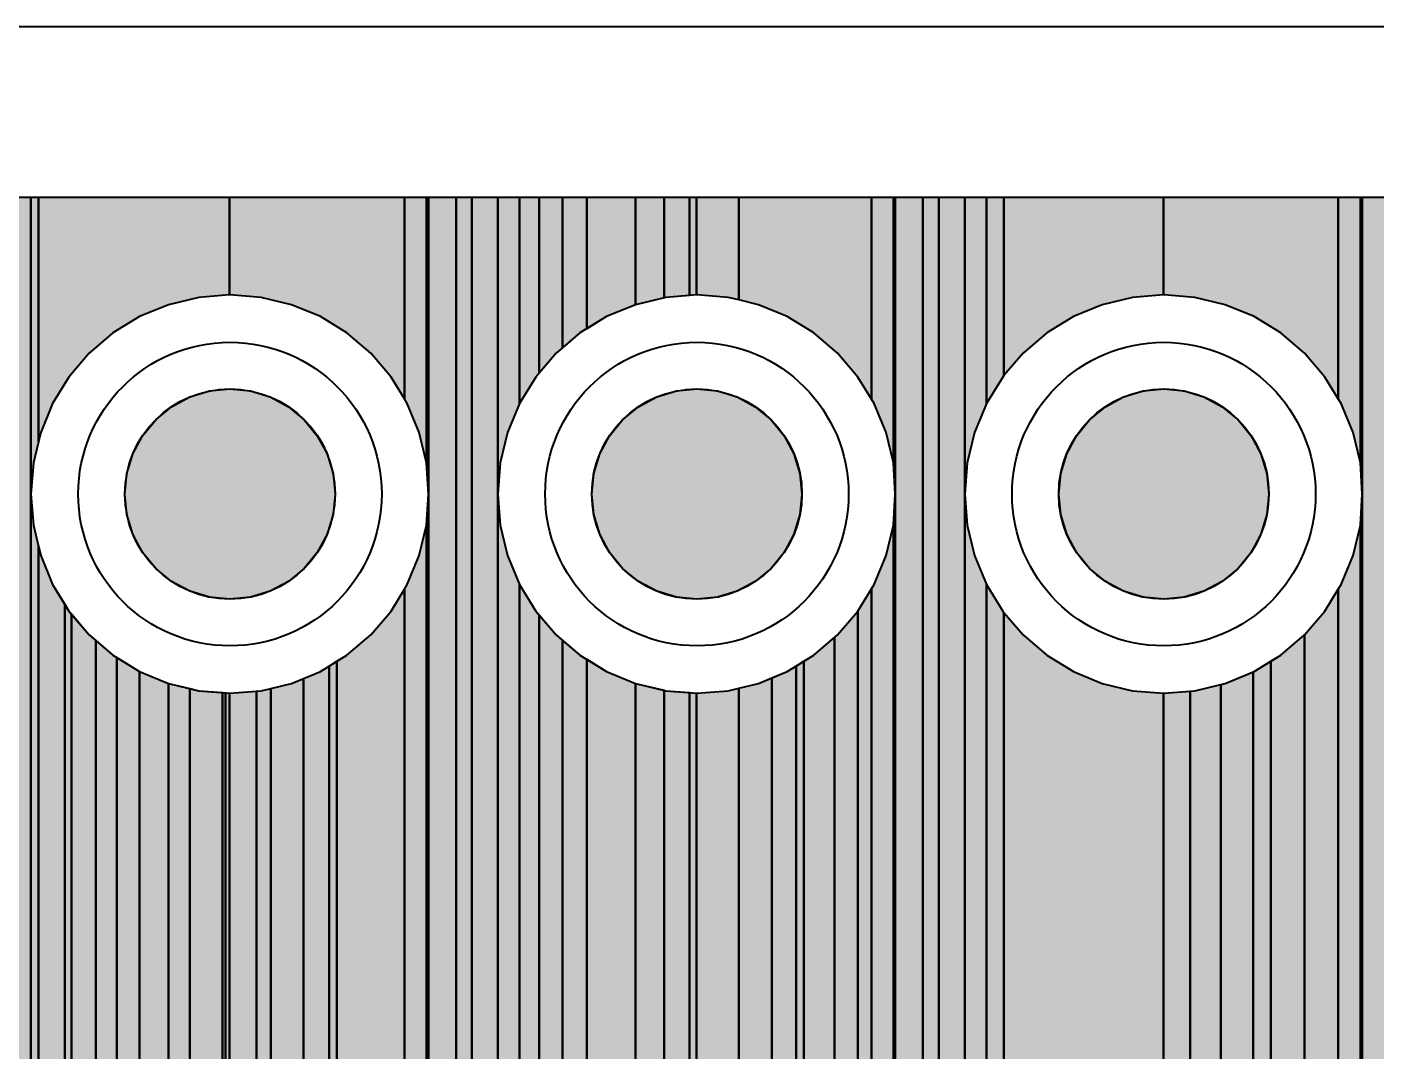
# Model space of a CAD drawing. Header units: millimetres. Extents: x 3 to 111, y 3 to 56.
# Drawn here: x 89.91 to 97.25, y 50.45 to 56.02 of the extents above; entities that cross this region are included whole.
import ezdxf

# ---------------------------------------------------------------- set-up
doc = ezdxf.new("R2010")
doc.units = ezdxf.units.MM
for name, color, linetype in [('bottom_copper', 7, 'Continuous'), ('bottom_silk', 7, 'Continuous'), ('drill_plated', 7, 'Continuous'), ('outline', 7, 'Continuous'), ('top_copper', 7, 'Continuous'), ('top_silk', 7, 'Continuous')]:
    doc.layers.add(name, color=color, linetype=linetype)

# ---------------------------------------------------------------- blocks, each defined once
blk = doc.blocks.new('Block7741')
at = {"layer": 'bottom_copper', "lineweight": 40}
for points in [[(0, 49.9894), (-0.0397, 50.1546), (-0.1047, 50.3116), (-0.1208, 50.3379), (-0.1208, 51.435), (0, 51.435), (0, 49.9894)], [(0.01, 49.82), (0, 49.9894), (0, 51.435), (0.01, 51.435), (0.01, 49.82)], [(0.1601, 40.2302), (0.0221, 40.2633), (0.01, 40.2643), (0.01, 51.435), (0.1601, 51.435), (0.1601, 40.2302)], [(0.01, 40.2643), (0, 40.265), (0, 49.6506), (0.01, 49.82), (0.01, 40.2643)], [(0, 40.265), (-0.1194, 40.2745), (-0.1208, 40.2744), (-0.1208, 49.3021), (-0.1047, 49.3284), (-0.0397, 49.4854), (0, 49.6506), (0, 40.265)]]:
    blk.add_hatch(color=7, dxfattribs=at).paths.add_polyline_path(points, flags=0)
at = {"layer": 'bottom_copper', "color": 7, "lineweight": 40}
for points in [[(0, 49.9894), (-0.0397, 50.1546), (-0.1047, 50.3116), (-0.1208, 50.3379), (-0.1208, 51.435), (0, 51.435), (0, 49.9894)], [(0.01, 49.82), (0, 49.9894), (0, 51.435), (0.01, 51.435), (0.01, 49.82)], [(0.1601, 40.2302), (0.0221, 40.2633), (0.01, 40.2643), (0.01, 51.435), (0.1601, 51.435), (0.1601, 40.2302)], [(0.01, 40.2643), (0, 40.265), (0, 49.6506), (0.01, 49.82), (0.01, 40.2643)], [(0, 40.265), (-0.1194, 40.2745), (-0.1208, 40.2744), (-0.1208, 49.3021), (-0.1047, 49.3284), (-0.0397, 49.4854), (0, 49.6506), (0, 40.265)]]:
    blk.add_lwpolyline(points, close=True, dxfattribs=at)
blk = doc.blocks.new('Block8148')
at = {"layer": 'bottom_copper', "lineweight": 40}
for points in [[(0.9031, 37.6352), (0.763, 37.6241), (0.7201, 37.6138), (0.7201, 46.4151), (0.8304, 46.5443), (0.9031, 46.6629), (0.9031, 37.6352)], [(0.7201, 37.6138), (0.625, 37.591), (0.5362, 37.5542), (0.5362, 46.2713), (0.5909, 46.3048), (0.7201, 46.4151), (0.7201, 37.6138)], [(0.5362, 39.2708), (0.5278, 39.4123), (0.4947, 39.5503), (0.4404, 39.6814), (0.4404, 46.2137), (0.446, 46.216), (0.5362, 46.2713), (0.5362, 39.2708)], [(0.4404, 39.6814), (0.3662, 39.8024), (0.2741, 39.9104), (0.2649, 39.9182), (0.2649, 46.1452), (0.289, 46.151), (0.4404, 46.2137), (0.4404, 39.6814)], [(0.0986, 40.0439), (0.0451, 40.0767), (-0.0473, 40.115), (-0.0473, 46.0981), (-0.0456, 46.098), (0.0986, 46.1093), (0.0986, 40.0439)], [(0.2649, 39.9182), (0.1661, 40.0025), (0.0986, 40.0439), (0.0986, 46.1093), (0.1238, 46.1113), (0.2649, 46.1452), (0.2649, 39.9182)]]:
    blk.add_hatch(color=7, dxfattribs=at).paths.add_polyline_path(points, flags=0)
at = {"layer": 'bottom_copper', "color": 7, "lineweight": 40}
for points in [[(0.9031, 37.6352), (0.763, 37.6241), (0.7201, 37.6138), (0.7201, 46.4151), (0.8304, 46.5443), (0.9031, 46.6629), (0.9031, 37.6352)], [(0.7201, 37.6138), (0.625, 37.591), (0.5362, 37.5542), (0.5362, 46.2713), (0.5909, 46.3048), (0.7201, 46.4151), (0.7201, 37.6138)], [(0.5362, 39.2708), (0.5278, 39.4123), (0.4947, 39.5503), (0.4404, 39.6814), (0.4404, 46.2137), (0.446, 46.216), (0.5362, 46.2713), (0.5362, 39.2708)], [(0.4404, 39.6814), (0.3662, 39.8024), (0.2741, 39.9104), (0.2649, 39.9182), (0.2649, 46.1452), (0.289, 46.151), (0.4404, 46.2137), (0.4404, 39.6814)], [(0.0986, 40.0439), (0.0451, 40.0767), (-0.0473, 40.115), (-0.0473, 46.0981), (-0.0456, 46.098), (0.0986, 46.1093), (0.0986, 40.0439)], [(0.2649, 39.9182), (0.1661, 40.0025), (0.0986, 40.0439), (0.0986, 46.1093), (0.1238, 46.1113), (0.2649, 46.1452), (0.2649, 39.9182)]]:
    blk.add_lwpolyline(points, close=True, dxfattribs=at)
blk = doc.blocks.new('Block9158')
at = {"layer": 'bottom_copper', "lineweight": 40}
for points in [[(0, 49.9894), (-0.0397, 50.1546), (-0.1047, 50.3116), (-0.1194, 50.3356), (-0.1194, 51.435), (0, 51.435), (0, 49.9894)], [(0.01, 49.82), (0, 49.9894), (0, 51.435), (0.01, 51.435), (0.01, 49.82)], [(0.1601, 40.2302), (0.0221, 40.2633), (0.01, 40.2643), (0.01, 51.435), (0.1601, 51.435), (0.1601, 40.2302)], [(0.2461, 40.1946), (0.1601, 40.2302), (0.1601, 51.435), (0.2461, 51.435), (0.2461, 40.1946)], [(0.3877, 42.3907), (0.3447, 42.3206), (0.2904, 42.1895), (0.2573, 42.0515), (0.2461, 41.91), (0.2461, 51.435), (0.3877, 51.435), (0.3877, 42.3907)], [(0.5057, 50.3116), (0.4407, 50.1546), (0.401, 49.9894), (0.3877, 49.82), (0.3877, 51.435), (0.5057, 51.435), (0.5057, 50.3116)], [(0.6011, 50.4642), (0.5945, 50.4565), (0.5057, 50.3116), (0.5057, 51.435), (0.6011, 51.435), (0.6011, 50.4642)], [(0.01, 40.2643), (0, 40.265), (0, 49.6506), (0.01, 49.82), (0.01, 40.2643)], [(0.5057, 42.5434), (0.4189, 42.4416), (0.3877, 42.3907), (0.3877, 49.82), (0.401, 49.6506), (0.4407, 49.4854), (0.5057, 49.3284), (0.5057, 42.5434)], [(0, 40.265), (-0.1194, 40.2745), (-0.1194, 49.3044), (-0.1047, 49.3284), (-0.0397, 49.4854), (0, 49.6506), (0, 40.265)], [(0.6011, 42.6265), (0.511, 42.5496), (0.5057, 42.5434), (0.5057, 49.3284), (0.5945, 49.1835), (0.6011, 49.1758), (0.6011, 42.6265)]]:
    blk.add_hatch(color=7, dxfattribs=at).paths.add_polyline_path(points, flags=0)
at = {"layer": 'bottom_copper', "color": 7, "lineweight": 40}
for points in [[(0, 49.9894), (-0.0397, 50.1546), (-0.1047, 50.3116), (-0.1194, 50.3356), (-0.1194, 51.435), (0, 51.435), (0, 49.9894)], [(0.01, 49.82), (0, 49.9894), (0, 51.435), (0.01, 51.435), (0.01, 49.82)], [(0.1601, 40.2302), (0.0221, 40.2633), (0.01, 40.2643), (0.01, 51.435), (0.1601, 51.435), (0.1601, 40.2302)], [(0.2461, 40.1946), (0.1601, 40.2302), (0.1601, 51.435), (0.2461, 51.435), (0.2461, 40.1946)], [(0.3877, 42.3907), (0.3447, 42.3206), (0.2904, 42.1895), (0.2573, 42.0515), (0.2461, 41.91), (0.2461, 51.435), (0.3877, 51.435), (0.3877, 42.3907)], [(0.5057, 50.3116), (0.4407, 50.1546), (0.401, 49.9894), (0.3877, 49.82), (0.3877, 51.435), (0.5057, 51.435), (0.5057, 50.3116)], [(0.6011, 50.4642), (0.5945, 50.4565), (0.5057, 50.3116), (0.5057, 51.435), (0.6011, 51.435), (0.6011, 50.4642)], [(0.01, 40.2643), (0, 40.265), (0, 49.6506), (0.01, 49.82), (0.01, 40.2643)], [(0.5057, 42.5434), (0.4189, 42.4416), (0.3877, 42.3907), (0.3877, 49.82), (0.401, 49.6506), (0.4407, 49.4854), (0.5057, 49.3284), (0.5057, 42.5434)], [(0, 40.265), (-0.1194, 40.2745), (-0.1194, 49.3044), (-0.1047, 49.3284), (-0.0397, 49.4854), (0, 49.6506), (0, 40.265)], [(0.6011, 42.6265), (0.511, 42.5496), (0.5057, 42.5434), (0.5057, 49.3284), (0.5945, 49.1835), (0.6011, 49.1758), (0.6011, 42.6265)]]:
    blk.add_lwpolyline(points, close=True, dxfattribs=at)
blk = doc.blocks.new('Block9627')
at = {"layer": 'bottom_copper', "lineweight": 40}
for points in [[(0.5427, 37.7148), (0.4686, 37.709), (0.4686, 46.6238), (0.5427, 46.7447), (0.5427, 37.7148)], [(0.4686, 37.709), (0.4012, 37.7036), (0.3419, 37.6894), (0.3419, 46.4806), (0.3583, 46.4946), (0.4686, 46.6238), (0.4686, 37.709)], [(0.3419, 37.6894), (0.2632, 37.6705), (0.1744, 37.6338), (0.1744, 46.3508), (0.2291, 46.3843), (0.3419, 46.4806), (0.3419, 37.6894)], [(0.1321, 39.6318), (0.0786, 39.7609), (0.0044, 39.8819), (0, 39.8871), (0, 46.2607), (0.0842, 46.2955), (0.1321, 46.3249), (0.1321, 39.6318)], [(0.1744, 39.3503), (0.166, 39.4918), (0.1329, 39.6298), (0.1321, 39.6318), (0.1321, 46.3249), (0.1744, 46.3508), (0.1744, 39.3503)], [(0, 39.8871), (-0.0877, 39.9899), (-0.1792, 40.068), (-0.1792, 46.2049), (-0.0728, 46.2305), (0, 46.2607), (0, 39.8871)]]:
    blk.add_hatch(color=7, dxfattribs=at).paths.add_polyline_path(points, flags=0)
at = {"layer": 'bottom_copper', "color": 7, "lineweight": 40}
for points in [[(0.5427, 37.7148), (0.4686, 37.709), (0.4686, 46.6238), (0.5427, 46.7447), (0.5427, 37.7148)], [(0.4686, 37.709), (0.4012, 37.7036), (0.3419, 37.6894), (0.3419, 46.4806), (0.3583, 46.4946), (0.4686, 46.6238), (0.4686, 37.709)], [(0.3419, 37.6894), (0.2632, 37.6705), (0.1744, 37.6338), (0.1744, 46.3508), (0.2291, 46.3843), (0.3419, 46.4806), (0.3419, 37.6894)], [(0.1321, 39.6318), (0.0786, 39.7609), (0.0044, 39.8819), (0, 39.8871), (0, 46.2607), (0.0842, 46.2955), (0.1321, 46.3249), (0.1321, 39.6318)], [(0.1744, 39.3503), (0.166, 39.4918), (0.1329, 39.6298), (0.1321, 39.6318), (0.1321, 46.3249), (0.1744, 46.3508), (0.1744, 39.3503)], [(0, 39.8871), (-0.0877, 39.9899), (-0.1792, 40.068), (-0.1792, 46.2049), (-0.0728, 46.2305), (0, 46.2607), (0, 39.8871)]]:
    blk.add_lwpolyline(points, close=True, dxfattribs=at)
blk = doc.blocks.new('Block10549')
at = {"layer": 'bottom_copper', "lineweight": 40}
for points in [[(0, 49.9894), (-0.0397, 50.1546), (-0.1047, 50.3116), (-0.1208, 50.3379), (-0.1208, 51.435), (0, 51.435), (0, 49.9894)], [(0.01, 49.82), (0, 49.9894), (0, 51.435), (0.01, 51.435), (0.01, 49.82)], [(0.1601, 40.2302), (0.0221, 40.2633), (0.01, 40.2643), (0.01, 51.435), (0.1601, 51.435), (0.1601, 40.2302)], [(0.2461, 40.1946), (0.1601, 40.2302), (0.1601, 51.435), (0.2461, 51.435), (0.2461, 40.1946)], [(0.3877, 42.3907), (0.3447, 42.3206), (0.2904, 42.1895), (0.2573, 42.0515), (0.2461, 41.91), (0.2461, 51.435), (0.3877, 51.435), (0.3877, 42.3907)], [(0.5057, 50.3116), (0.4407, 50.1546), (0.401, 49.9894), (0.3877, 49.82), (0.3877, 51.435), (0.5057, 51.435), (0.5057, 50.3116)], [(0.6123, 50.4774), (0.5945, 50.4565), (0.5057, 50.3116), (0.5057, 51.435), (0.6123, 51.435), (0.6123, 50.4774)], [(0.74, 50.6158), (0.7048, 50.5857), (0.6123, 50.4774), (0.6123, 51.435), (0.74, 51.435), (0.74, 50.6158)], [(0.8711, 50.7187), (0.834, 50.696), (0.74, 50.6158), (0.74, 51.435), (0.8711, 51.435), (0.8711, 50.7187)], [(1.1359, 50.8498), (0.9789, 50.7848), (0.8711, 50.7187), (0.8711, 51.435), (1.1359, 51.435), (1.1359, 50.8498)], [(1.2921, 50.8873), (1.1359, 50.8498), (1.1359, 51.435), (1.2921, 51.435), (1.2921, 50.8873)], [(1.4301, 50.8997), (1.3011, 50.8895), (1.2921, 50.8873), (1.2921, 51.435), (1.4301, 51.435), (1.4301, 50.8997)], [(1.4688, 50.9027), (1.4301, 50.8997), (1.4301, 51.435), (1.4688, 51.435), (1.4688, 50.9027)], [(0.01, 40.2643), (0, 40.265), (0, 49.6506), (0.01, 49.82), (0.01, 40.2643)], [(0.5057, 42.5434), (0.4189, 42.4416), (0.3877, 42.3907), (0.3877, 49.82), (0.401, 49.6506), (0.4407, 49.4854), (0.5057, 49.3284), (0.5057, 42.5434)], [(0, 40.265), (-0.1194, 40.2745), (-0.1208, 40.2744), (-0.1208, 49.3021), (-0.1047, 49.3284), (-0.0397, 49.4854), (0, 49.6506), (0, 40.265)], [(0.6123, 42.636), (0.511, 42.5496), (0.5057, 42.5434), (0.5057, 49.3284), (0.5945, 49.1835), (0.6123, 49.1626), (0.6123, 42.636)], [(0.74, 42.7159), (0.619, 42.6417), (0.6123, 42.636), (0.6123, 49.1626), (0.7048, 49.0543), (0.74, 49.0242), (0.74, 42.7159)], [(0.8711, 42.7702), (0.74, 42.7159), (0.74, 49.0242), (0.834, 48.944), (0.8711, 48.9213), (0.8711, 42.7702)], [(1.1359, 42.8133), (1.0091, 42.8033), (0.8711, 42.7702), (0.8711, 48.9213), (0.9789, 48.8552), (1.1359, 48.7902), (1.1359, 42.8133)], [(1.2921, 42.8033), (1.1506, 42.8145), (1.1359, 42.8133), (1.1359, 48.7902), (1.2921, 48.7527), (1.2921, 42.8033)], [(1.4301, 42.7702), (1.2921, 42.8033), (1.2921, 48.7527), (1.3011, 48.7505), (1.4301, 48.7403), (1.4301, 42.7702)], [(1.4688, 42.7542), (1.4301, 42.7702), (1.4301, 48.7403), (1.4688, 48.7373), (1.4688, 42.7542)]]:
    blk.add_hatch(color=7, dxfattribs=at).paths.add_polyline_path(points, flags=0)
at = {"layer": 'bottom_copper', "color": 7, "lineweight": 40}
for points in [[(0, 49.9894), (-0.0397, 50.1546), (-0.1047, 50.3116), (-0.1208, 50.3379), (-0.1208, 51.435), (0, 51.435), (0, 49.9894)], [(0.01, 49.82), (0, 49.9894), (0, 51.435), (0.01, 51.435), (0.01, 49.82)], [(0.1601, 40.2302), (0.0221, 40.2633), (0.01, 40.2643), (0.01, 51.435), (0.1601, 51.435), (0.1601, 40.2302)], [(0.2461, 40.1946), (0.1601, 40.2302), (0.1601, 51.435), (0.2461, 51.435), (0.2461, 40.1946)], [(0.3877, 42.3907), (0.3447, 42.3206), (0.2904, 42.1895), (0.2573, 42.0515), (0.2461, 41.91), (0.2461, 51.435), (0.3877, 51.435), (0.3877, 42.3907)], [(0.5057, 50.3116), (0.4407, 50.1546), (0.401, 49.9894), (0.3877, 49.82), (0.3877, 51.435), (0.5057, 51.435), (0.5057, 50.3116)], [(0.6123, 50.4774), (0.5945, 50.4565), (0.5057, 50.3116), (0.5057, 51.435), (0.6123, 51.435), (0.6123, 50.4774)], [(0.74, 50.6158), (0.7048, 50.5857), (0.6123, 50.4774), (0.6123, 51.435), (0.74, 51.435), (0.74, 50.6158)], [(0.8711, 50.7187), (0.834, 50.696), (0.74, 50.6158), (0.74, 51.435), (0.8711, 51.435), (0.8711, 50.7187)], [(1.1359, 50.8498), (0.9789, 50.7848), (0.8711, 50.7187), (0.8711, 51.435), (1.1359, 51.435), (1.1359, 50.8498)], [(1.2921, 50.8873), (1.1359, 50.8498), (1.1359, 51.435), (1.2921, 51.435), (1.2921, 50.8873)], [(1.4301, 50.8997), (1.3011, 50.8895), (1.2921, 50.8873), (1.2921, 51.435), (1.4301, 51.435), (1.4301, 50.8997)], [(1.4688, 50.9027), (1.4301, 50.8997), (1.4301, 51.435), (1.4688, 51.435), (1.4688, 50.9027)], [(0.01, 40.2643), (0, 40.265), (0, 49.6506), (0.01, 49.82), (0.01, 40.2643)], [(0.5057, 42.5434), (0.4189, 42.4416), (0.3877, 42.3907), (0.3877, 49.82), (0.401, 49.6506), (0.4407, 49.4854), (0.5057, 49.3284), (0.5057, 42.5434)], [(0, 40.265), (-0.1194, 40.2745), (-0.1208, 40.2744), (-0.1208, 49.3021), (-0.1047, 49.3284), (-0.0397, 49.4854), (0, 49.6506), (0, 40.265)], [(0.6123, 42.636), (0.511, 42.5496), (0.5057, 42.5434), (0.5057, 49.3284), (0.5945, 49.1835), (0.6123, 49.1626), (0.6123, 42.636)], [(0.74, 42.7159), (0.619, 42.6417), (0.6123, 42.636), (0.6123, 49.1626), (0.7048, 49.0543), (0.74, 49.0242), (0.74, 42.7159)], [(0.8711, 42.7702), (0.74, 42.7159), (0.74, 49.0242), (0.834, 48.944), (0.8711, 48.9213), (0.8711, 42.7702)], [(1.1359, 42.8133), (1.0091, 42.8033), (0.8711, 42.7702), (0.8711, 48.9213), (0.9789, 48.8552), (1.1359, 48.7902), (1.1359, 42.8133)], [(1.2921, 42.8033), (1.1506, 42.8145), (1.1359, 42.8133), (1.1359, 48.7902), (1.2921, 48.7527), (1.2921, 42.8033)], [(1.4301, 42.7702), (1.2921, 42.8033), (1.2921, 48.7527), (1.3011, 48.7505), (1.4301, 48.7403), (1.4301, 42.7702)], [(1.4688, 42.7542), (1.4301, 42.7702), (1.4301, 48.7403), (1.4688, 48.7373), (1.4688, 42.7542)]]:
    blk.add_lwpolyline(points, close=True, dxfattribs=at)
blk = doc.blocks.new('Block10751')
at = {"layer": 'bottom_copper', "lineweight": 40}
for points in [[(0.4092, 0.0985), (0.2691, 0.0874), (0.1311, 0.0543), (0.0423, 0.0175), (0.0423, 8.7346), (0.097, 8.7681), (0.2262, 8.8784), (0.3365, 9.0076), (0.4092, 9.1262), (0.4092, 0.0985)], [(0.0423, 1.7341), (0.0339, 1.8756), (0.0008, 2.0136), (0, 2.0155), (0, 8.7087), (0.0423, 8.7346), (0.0423, 1.7341)], [(0, 2.0155), (-0.0535, 2.1447), (-0.1277, 2.2657), (-0.1371, 2.2768), (-0.1389, 2.275), (-0.1389, 8.6416), (-0.0479, 8.6793), (0, 8.7087), (0, 2.0155)], [(0.0423, 0.0175), (0, 0), (0, 1.4527), (0.0008, 1.4546), (0.0339, 1.5926), (0.0423, 1.7341), (0.0423, 0.0175)], [(0, 0), (-0.121, -0.0742), (-0.1389, -0.0894), (-0.1389, 1.1932), (-0.1371, 1.1914), (-0.1277, 1.2025), (-0.0535, 1.3235), (0, 1.4527), (0, 0)]]:
    blk.add_hatch(color=7, dxfattribs=at).paths.add_polyline_path(points, flags=0)
at = {"layer": 'bottom_copper', "color": 7, "lineweight": 40}
for points in [[(0.4092, 0.0985), (0.2691, 0.0874), (0.1311, 0.0543), (0.0423, 0.0175), (0.0423, 8.7346), (0.097, 8.7681), (0.2262, 8.8784), (0.3365, 9.0076), (0.4092, 9.1262), (0.4092, 0.0985)], [(0.0423, 1.7341), (0.0339, 1.8756), (0.0008, 2.0136), (0, 2.0155), (0, 8.7087), (0.0423, 8.7346), (0.0423, 1.7341)], [(0, 2.0155), (-0.0535, 2.1447), (-0.1277, 2.2657), (-0.1371, 2.2768), (-0.1389, 2.275), (-0.1389, 8.6416), (-0.0479, 8.6793), (0, 8.7087), (0, 2.0155)], [(0.0423, 0.0175), (0, 0), (0, 1.4527), (0.0008, 1.4546), (0.0339, 1.5926), (0.0423, 1.7341), (0.0423, 0.0175)], [(0, 0), (-0.121, -0.0742), (-0.1389, -0.0894), (-0.1389, 1.1932), (-0.1371, 1.1914), (-0.1277, 1.2025), (-0.0535, 1.3235), (0, 1.4527), (0, 0)]]:
    blk.add_lwpolyline(points, close=True, dxfattribs=at)
blk = doc.blocks.new('Block11096')
at = {"layer": 'bottom_copper', "lineweight": 40}
for points in [[(0.355, 42.4509), (0.1772, 42.2731), (0.1772, 48.7633), (0.289, 48.7902), (0.355, 48.8175), (0.355, 42.4509)], [(0.0986, 42.6831), (0.0451, 42.7159), (-0.0473, 42.7542), (-0.0473, 48.7373), (-0.0456, 48.7372), (0.0986, 48.7485), (0.0986, 42.6831)], [(0.1772, 42.6323), (0.1661, 42.6417), (0.0986, 42.6831), (0.0986, 48.7485), (0.1238, 48.7505), (0.1772, 48.7633), (0.1772, 42.6323)]]:
    blk.add_hatch(color=7, dxfattribs=at).paths.add_polyline_path(points, flags=0)
at = {"layer": 'bottom_copper', "color": 7, "lineweight": 40}
for points in [[(0.355, 42.4509), (0.1772, 42.2731), (0.1772, 48.7633), (0.289, 48.7902), (0.355, 48.8175), (0.355, 42.4509)], [(0.0986, 42.6831), (0.0451, 42.7159), (-0.0473, 42.7542), (-0.0473, 48.7373), (-0.0456, 48.7372), (0.0986, 48.7485), (0.0986, 42.6831)], [(0.1772, 42.6323), (0.1661, 42.6417), (0.0986, 42.6831), (0.0986, 48.7485), (0.1238, 48.7505), (0.1772, 48.7633), (0.1772, 42.6323)]]:
    blk.add_lwpolyline(points, close=True, dxfattribs=at)
blk = doc.blocks.new('Block11674')
at = {"layer": 'bottom_copper', "lineweight": 40}
for points in [[(0, 42.3093), (-0.143, 42.4523), (-0.143, 49.5351), (-0.131, 49.4854), (-0.066, 49.3284), (0, 49.2207), (0, 42.3093)], [(0.0362, 42.2731), (0, 42.3093), (0, 49.2207), (0.0228, 49.1835), (0.0362, 49.1678), (0.0362, 42.2731)], [(0.1683, 42.7159), (0.0473, 42.6417), (0.0362, 42.6323), (0.0362, 49.1678), (0.1331, 49.0543), (0.1683, 49.0242), (0.1683, 42.7159)], [(0.2839, 42.7638), (0.1683, 42.7159), (0.1683, 49.0242), (0.2623, 48.944), (0.2839, 48.9308), (0.2839, 42.7638)], [(0.4072, 42.7961), (0.2994, 42.7702), (0.2839, 42.7638), (0.2839, 48.9308), (0.4072, 48.8552), (0.4072, 42.7961)], [(0.5642, 42.8133), (0.4374, 42.8033), (0.4072, 42.7961), (0.4072, 48.8552), (0.5642, 48.7902), (0.5642, 42.8133)], [(0.6805, 42.8065), (0.5789, 42.8145), (0.5642, 42.8133), (0.5642, 48.7902), (0.6805, 48.7623), (0.6805, 42.8065)], [(0.8584, 42.7702), (0.7204, 42.8033), (0.6805, 42.8065), (0.6805, 48.7623), (0.7294, 48.7505), (0.8584, 48.7403), (0.8584, 42.7702)], [(0.8739, 42.7638), (0.8584, 42.7702), (0.8584, 48.7403), (0.8739, 48.7391), (0.8739, 42.7638)], [(0.8971, 42.7542), (0.8739, 42.7638), (0.8739, 48.7391), (0.8971, 48.7373), (0.8971, 42.7542)]]:
    blk.add_hatch(color=7, dxfattribs=at).paths.add_polyline_path(points, flags=0)
at = {"layer": 'bottom_copper', "color": 7, "lineweight": 40}
for points in [[(0, 42.3093), (-0.143, 42.4523), (-0.143, 49.5351), (-0.131, 49.4854), (-0.066, 49.3284), (0, 49.2207), (0, 42.3093)], [(0.0362, 42.2731), (0, 42.3093), (0, 49.2207), (0.0228, 49.1835), (0.0362, 49.1678), (0.0362, 42.2731)], [(0.1683, 42.7159), (0.0473, 42.6417), (0.0362, 42.6323), (0.0362, 49.1678), (0.1331, 49.0543), (0.1683, 49.0242), (0.1683, 42.7159)], [(0.2839, 42.7638), (0.1683, 42.7159), (0.1683, 49.0242), (0.2623, 48.944), (0.2839, 48.9308), (0.2839, 42.7638)], [(0.4072, 42.7961), (0.2994, 42.7702), (0.2839, 42.7638), (0.2839, 48.9308), (0.4072, 48.8552), (0.4072, 42.7961)], [(0.5642, 42.8133), (0.4374, 42.8033), (0.4072, 42.7961), (0.4072, 48.8552), (0.5642, 48.7902), (0.5642, 42.8133)], [(0.6805, 42.8065), (0.5789, 42.8145), (0.5642, 42.8133), (0.5642, 48.7902), (0.6805, 48.7623), (0.6805, 42.8065)], [(0.8584, 42.7702), (0.7204, 42.8033), (0.6805, 42.8065), (0.6805, 48.7623), (0.7294, 48.7505), (0.8584, 48.7403), (0.8584, 42.7702)], [(0.8739, 42.7638), (0.8584, 42.7702), (0.8584, 48.7403), (0.8739, 48.7391), (0.8739, 42.7638)], [(0.8971, 42.7542), (0.8739, 42.7638), (0.8739, 48.7391), (0.8971, 48.7373), (0.8971, 42.7542)]]:
    blk.add_lwpolyline(points, close=True, dxfattribs=at)
blk = doc.blocks.new('Block12027')
at = {"layer": 'bottom_copper', "lineweight": 40}
for points in [[(0.3877, 2.1257), (0.3447, 2.0556), (0.2904, 1.9245), (0.2573, 1.7865), (0.2461, 1.645), (0.2461, 11.17), (0.3877, 11.17), (0.3877, 2.1257)], [(0.4283, 9.8382), (0.401, 9.7244), (0.3877, 9.555), (0.3877, 11.17), (0.4283, 11.17), (0.4283, 9.8382)], [(0.4287, 9.8399), (0.4283, 9.8382), (0.4283, 11.17), (0.4287, 9.8399)], [(0.4287, 2.1873), (0.4283, 2.1877), (0.4189, 2.1766), (0.3877, 2.1257), (0.3877, 9.555), (0.401, 9.3856), (0.4287, 9.2701), (0.4287, 2.1873)]]:
    blk.add_hatch(color=7, dxfattribs=at).paths.add_polyline_path(points, flags=0)
at = {"layer": 'bottom_copper', "color": 7, "lineweight": 40}
for points in [[(0.3877, 2.1257), (0.3447, 2.0556), (0.2904, 1.9245), (0.2573, 1.7865), (0.2461, 1.645), (0.2461, 11.17), (0.3877, 11.17), (0.3877, 2.1257)], [(0.4283, 9.8382), (0.401, 9.7244), (0.3877, 9.555), (0.3877, 11.17), (0.4283, 11.17), (0.4283, 9.8382)], [(0.4287, 9.8399), (0.4283, 9.8382), (0.4283, 11.17), (0.4287, 9.8399)], [(0.4287, 2.1873), (0.4283, 2.1877), (0.4189, 2.1766), (0.3877, 2.1257), (0.3877, 9.555), (0.401, 9.3856), (0.4287, 9.2701), (0.4287, 2.1873)]]:
    blk.add_lwpolyline(points, close=True, dxfattribs=at)

msp = doc.modelspace()

# ---------------------------------------------------------------- hatches: boundary and pattern name
at = {"layer": 'bottom_copper', "lineweight": 40}
for points in [[(91.0163, 54.5627), (90.8486, 54.5495), (90.6834, 54.5098), (90.5264, 54.4448), (90.3815, 54.356), (90.2523, 54.2457), (90.142, 54.1165), (90.0532, 53.9716), (89.9882, 53.8146), (89.9762, 53.7649), (89.9762, 55.095), (91.0163, 55.095), (91.0163, 54.5627)], [(91.9667, 53.9979), (91.894, 54.1165), (91.7837, 54.2457), (91.6545, 54.356), (91.5096, 54.4448), (91.3526, 54.5098), (91.1874, 54.5495), (91.018, 54.5628), (91.0163, 54.5627), (91.0163, 55.095), (91.9667, 55.095), (91.9667, 53.9979)], [(93.7862, 54.5354), (93.7274, 54.5495), (93.558, 54.5628), (93.5563, 54.5627), (93.5563, 55.095), (93.7862, 55.095), (93.7862, 54.5354)], [(94.5081, 53.9956), (94.434, 54.1165), (94.3237, 54.2457), (94.1945, 54.356), (94.0496, 54.4448), (93.8926, 54.5098), (93.7862, 54.5354), (93.7862, 55.095), (94.5081, 55.095), (94.5081, 53.9956)], [(96.0963, 54.5627), (95.9286, 54.5495), (95.7634, 54.5098), (95.6064, 54.4448), (95.4615, 54.356), (95.3323, 54.2457), (95.2286, 54.1242), (95.2286, 55.095), (96.0963, 55.095), (96.0963, 54.5627)], [(97.0467, 53.9979), (96.974, 54.1165), (96.8637, 54.2457), (96.7345, 54.356), (96.5896, 54.4448), (96.4326, 54.5098), (96.2674, 54.5495), (96.098, 54.5628), (96.0963, 54.5627), (96.0963, 55.095), (97.0467, 55.095), (97.0467, 53.9979)], [(91.5785, 53.3685), (91.546, 53.2613), (91.4932, 53.1625), (91.4221, 53.0759), (91.3355, 53.0048), (91.2367, 52.952), (91.1295, 52.9195), (91.018, 52.9085), (90.9065, 52.9195), (90.7993, 52.952), (90.7005, 53.0048), (90.6139, 53.0759), (90.5428, 53.1625), (90.49, 53.2613), (90.4575, 53.3685), (90.4465, 53.48), (90.4575, 53.5915), (90.49, 53.6987), (90.5428, 53.7975), (90.6139, 53.8841), (90.7005, 53.9552), (90.7993, 54.008), (90.9065, 54.0405), (91.018, 54.0515), (91.1295, 54.0405), (91.2367, 54.008), (91.3355, 53.9552), (91.4221, 53.8841), (91.4932, 53.7975), (91.546, 53.6987), (91.5785, 53.5915), (91.5895, 53.48), (91.5785, 53.3685)], [(94.1185, 53.3685), (94.086, 53.2613), (94.0332, 53.1625), (93.9621, 53.0759), (93.8755, 53.0048), (93.7767, 52.952), (93.6695, 52.9195), (93.558, 52.9085), (93.4465, 52.9195), (93.3393, 52.952), (93.2405, 53.0048), (93.1539, 53.0759), (93.0828, 53.1625), (93.03, 53.2613), (92.9975, 53.3685), (92.9865, 53.48), (92.9975, 53.5915), (93.03, 53.6987), (93.0828, 53.7975), (93.1539, 53.8841), (93.2405, 53.9552), (93.3393, 54.008), (93.4465, 54.0405), (93.558, 54.0515), (93.6695, 54.0405), (93.7767, 54.008), (93.8755, 53.9552), (93.9621, 53.8841), (94.0332, 53.7975), (94.086, 53.6987), (94.1185, 53.5915), (94.1295, 53.48), (94.1185, 53.3685)], [(96.6585, 53.3685), (96.626, 53.2613), (96.5732, 53.1625), (96.5021, 53.0759), (96.4155, 53.0048), (96.3167, 52.952), (96.2095, 52.9195), (96.098, 52.9085), (95.9865, 52.9195), (95.8793, 52.952), (95.7805, 53.0048), (95.6939, 53.0759), (95.6228, 53.1625), (95.57, 53.2613), (95.5375, 53.3685), (95.5265, 53.48), (95.5375, 53.5915), (95.57, 53.6987), (95.6228, 53.7975), (95.6939, 53.8841), (95.7805, 53.9552), (95.8793, 54.008), (95.9865, 54.0405), (96.098, 54.0515), (96.2095, 54.0405), (96.3167, 54.008), (96.4155, 53.9552), (96.5021, 53.8841), (96.5732, 53.7975), (96.626, 53.6987), (96.6585, 53.5915), (96.6695, 53.48), (96.6585, 53.3685)], [(96.0963, 46.4142), (96.0576, 46.4302), (95.9196, 46.4633), (95.7781, 46.4745), (95.6366, 46.4633), (95.4986, 46.4302), (95.3675, 46.3759), (95.2465, 46.3017), (95.2286, 46.2865), (95.2286, 52.8358), (95.3323, 52.7143), (95.4615, 52.604), (95.6064, 52.5152), (95.7634, 52.4502), (95.9286, 52.4105), (96.0963, 52.3973), (96.0963, 46.4142)], [(93.7862, 46.2877), (93.7697, 46.3017), (93.6487, 46.3759), (93.5563, 46.4142), (93.5563, 52.3973), (93.558, 52.3972), (93.7274, 52.4105), (93.7862, 52.4246), (93.7862, 46.2877)]]:
    msp.add_hatch(color=7, dxfattribs=at).paths.add_polyline_path(points, flags=0)
at = {"layer": 'drill_plated', "lineweight": 40}
for points in [[(91.5785, 53.3685), (91.546, 53.2613), (91.4932, 53.1625), (91.4221, 53.0759), (91.3355, 53.0048), (91.2367, 52.952), (91.1295, 52.9195), (91.018, 52.9085), (90.9065, 52.9195), (90.7993, 52.952), (90.7005, 53.0048), (90.6139, 53.0759), (90.5428, 53.1625), (90.49, 53.2613), (90.4575, 53.3685), (90.4465, 53.48), (90.4575, 53.5915), (90.49, 53.6987), (90.5428, 53.7975), (90.6139, 53.8841), (90.7005, 53.9552), (90.7993, 54.008), (90.9065, 54.0405), (91.018, 54.0515), (91.1295, 54.0405), (91.2367, 54.008), (91.3355, 53.9552), (91.4221, 53.8841), (91.4932, 53.7975), (91.546, 53.6987), (91.5785, 53.5915), (91.5895, 53.48), (91.5785, 53.3685)], [(94.1185, 53.3685), (94.086, 53.2613), (94.0332, 53.1625), (93.9621, 53.0759), (93.8755, 53.0048), (93.7767, 52.952), (93.6695, 52.9195), (93.558, 52.9085), (93.4465, 52.9195), (93.3393, 52.952), (93.2405, 53.0048), (93.1539, 53.0759), (93.0828, 53.1625), (93.03, 53.2613), (92.9975, 53.3685), (92.9865, 53.48), (92.9975, 53.5915), (93.03, 53.6987), (93.0828, 53.7975), (93.1539, 53.8841), (93.2405, 53.9552), (93.3393, 54.008), (93.4465, 54.0405), (93.558, 54.0515), (93.6695, 54.0405), (93.7767, 54.008), (93.8755, 53.9552), (93.9621, 53.8841), (94.0332, 53.7975), (94.086, 53.6987), (94.1185, 53.5915), (94.1295, 53.48), (94.1185, 53.3685)], [(96.6585, 53.3685), (96.626, 53.2613), (96.5732, 53.1625), (96.5021, 53.0759), (96.4155, 53.0048), (96.3167, 52.952), (96.2095, 52.9195), (96.098, 52.9085), (95.9865, 52.9195), (95.8793, 52.952), (95.7805, 53.0048), (95.6939, 53.0759), (95.6228, 53.1625), (95.57, 53.2613), (95.5375, 53.3685), (95.5265, 53.48), (95.5375, 53.5915), (95.57, 53.6987), (95.6228, 53.7975), (95.6939, 53.8841), (95.7805, 53.9552), (95.8793, 54.008), (95.9865, 54.0405), (96.098, 54.0515), (96.2095, 54.0405), (96.3167, 54.008), (96.4155, 53.9552), (96.5021, 53.8841), (96.5732, 53.7975), (96.626, 53.6987), (96.6585, 53.5915), (96.6695, 53.48), (96.6585, 53.3685)]]:
    msp.add_hatch(color=7, dxfattribs=at).paths.add_polyline_path(points, flags=0)
at = {"layer": 'top_copper', "lineweight": 40}
for points in [[(91.5785, 53.3685), (91.546, 53.2613), (91.4932, 53.1625), (91.4221, 53.0759), (91.3355, 53.0048), (91.2367, 52.952), (91.1295, 52.9195), (91.018, 52.9085), (90.9065, 52.9195), (90.7993, 52.952), (90.7005, 53.0048), (90.6139, 53.0759), (90.5428, 53.1625), (90.49, 53.2613), (90.4575, 53.3685), (90.4465, 53.48), (90.4575, 53.5915), (90.49, 53.6987), (90.5428, 53.7975), (90.6139, 53.8841), (90.7005, 53.9552), (90.7993, 54.008), (90.9065, 54.0405), (91.018, 54.0515), (91.1295, 54.0405), (91.2367, 54.008), (91.3355, 53.9552), (91.4221, 53.8841), (91.4932, 53.7975), (91.546, 53.6987), (91.5785, 53.5915), (91.5895, 53.48), (91.5785, 53.3685)], [(94.1185, 53.3685), (94.086, 53.2613), (94.0332, 53.1625), (93.9621, 53.0759), (93.8755, 53.0048), (93.7767, 52.952), (93.6695, 52.9195), (93.558, 52.9085), (93.4465, 52.9195), (93.3393, 52.952), (93.2405, 53.0048), (93.1539, 53.0759), (93.0828, 53.1625), (93.03, 53.2613), (92.9975, 53.3685), (92.9865, 53.48), (92.9975, 53.5915), (93.03, 53.6987), (93.0828, 53.7975), (93.1539, 53.8841), (93.2405, 53.9552), (93.3393, 54.008), (93.4465, 54.0405), (93.558, 54.0515), (93.6695, 54.0405), (93.7767, 54.008), (93.8755, 53.9552), (93.9621, 53.8841), (94.0332, 53.7975), (94.086, 53.6987), (94.1185, 53.5915), (94.1295, 53.48), (94.1185, 53.3685)], [(96.6585, 53.3685), (96.626, 53.2613), (96.5732, 53.1625), (96.5021, 53.0759), (96.4155, 53.0048), (96.3167, 52.952), (96.2095, 52.9195), (96.098, 52.9085), (95.9865, 52.9195), (95.8793, 52.952), (95.7805, 53.0048), (95.6939, 53.0759), (95.6228, 53.1625), (95.57, 53.2613), (95.5375, 53.3685), (95.5265, 53.48), (95.5375, 53.5915), (95.57, 53.6987), (95.6228, 53.7975), (95.6939, 53.8841), (95.7805, 53.9552), (95.8793, 54.008), (95.9865, 54.0405), (96.098, 54.0515), (96.2095, 54.0405), (96.3167, 54.008), (96.4155, 53.9552), (96.5021, 53.8841), (96.5732, 53.7975), (96.626, 53.6987), (96.6585, 53.5915), (96.6695, 53.48), (96.6585, 53.3685)]]:
    msp.add_hatch(color=7, dxfattribs=at).paths.add_polyline_path(points, flags=0)

# ---------------------------------------------------------------- linework, layer by layer
at = {"layer": 'bottom_copper', "color": 7, "lineweight": 40}
for p, q in [((89.4267, 55.095), (89.9762, 55.095)), ((89.9762, 53.7649), (89.9762, 55.095)), ((89.9762, 55.095), (91.0163, 55.095)), ((89.9762, 55.095), (89.9762, 53.7649)), ((91.0163, 54.5627), (91.0163, 55.095)), ((91.0163, 55.095), (91.9667, 55.095)), ((91.0163, 55.095), (91.0163, 54.5627)), ((91.9667, 53.9979), (91.9667, 55.095)), ((91.9667, 55.095), (93.5563, 55.095)), ((91.9667, 55.095), (91.9667, 53.9979)), ((93.5563, 54.5627), (93.5563, 55.095)), ((93.5563, 55.095), (93.7862, 55.095)), ((93.5563, 55.095), (93.5563, 54.5627)), ((93.7862, 54.5354), (93.7862, 55.095)), ((93.7862, 55.095), (94.5081, 55.095)), ((93.7862, 55.095), (93.7862, 54.5354)), ((94.5081, 53.9956), (94.5081, 55.095)), ((94.5081, 55.095), (95.2286, 55.095)), ((94.5081, 55.095), (94.5081, 53.9956)), ((95.2286, 54.1242), (95.2286, 55.095)), ((95.2286, 55.095), (96.0963, 55.095)), ((95.2286, 55.095), (95.2286, 54.1242)), ((96.0963, 54.5627), (96.0963, 55.095)), ((96.0963, 55.095), (97.0467, 55.095)), ((96.0963, 55.095), (96.0963, 54.5627)), ((97.0467, 53.9979), (97.0467, 55.095)), ((97.0467, 55.095), (98.6363, 55.095)), ((97.0467, 55.095), (97.0467, 53.9979)), ((90.8486, 54.5495), (90.6834, 54.5098)), ((91.0163, 54.5627), (90.8486, 54.5495)), ((91.018, 54.5628), (91.0163, 54.5627)), ((91.1874, 54.5495), (91.018, 54.5628)), ((91.3526, 54.5098), (91.1874, 54.5495)), ((93.3886, 54.5495), (93.2234, 54.5098)), ((93.5563, 54.5627), (93.3886, 54.5495)), ((93.558, 54.5628), (93.5563, 54.5627)), ((93.7274, 54.5495), (93.558, 54.5628)), ((93.7862, 54.5354), (93.7274, 54.5495)), ((93.8926, 54.5098), (93.7862, 54.5354)), ((95.9286, 54.5495), (95.7634, 54.5098)), ((96.0963, 54.5627), (95.9286, 54.5495)), ((96.098, 54.5628), (96.0963, 54.5627)), ((96.2674, 54.5495), (96.098, 54.5628)), ((96.4326, 54.5098), (96.2674, 54.5495)), ((90.6834, 54.5098), (90.5264, 54.4448)), ((91.5096, 54.4448), (91.3526, 54.5098)), ((93.2234, 54.5098), (93.0664, 54.4448)), ((94.0496, 54.4448), (93.8926, 54.5098)), ((95.7634, 54.5098), (95.6064, 54.4448)), ((96.5896, 54.4448), (96.4326, 54.5098)), ((90.5264, 54.4448), (90.3815, 54.356)), ((91.6545, 54.356), (91.5096, 54.4448)), ((93.0664, 54.4448), (92.9215, 54.356)), ((94.1945, 54.356), (94.0496, 54.4448)), ((95.6064, 54.4448), (95.4615, 54.356)), ((96.7345, 54.356), (96.5896, 54.4448)), ((90.3815, 54.356), (90.2523, 54.2457)), ((91.7837, 54.2457), (91.6545, 54.356)), ((92.9215, 54.356), (92.7923, 54.2457)), ((94.3237, 54.2457), (94.1945, 54.356)), ((95.4615, 54.356), (95.3323, 54.2457)), ((96.8637, 54.2457), (96.7345, 54.356)), ((90.2523, 54.2457), (90.142, 54.1165)), ((91.894, 54.1165), (91.7837, 54.2457)), ((92.7923, 54.2457), (92.682, 54.1165)), ((94.434, 54.1165), (94.3237, 54.2457)), ((95.3323, 54.2457), (95.2286, 54.1242)), ((96.974, 54.1165), (96.8637, 54.2457)), ((90.142, 54.1165), (90.0532, 53.9716)), ((91.9667, 53.9979), (91.894, 54.1165)), ((92.682, 54.1165), (92.5932, 53.9716)), ((94.5081, 53.9956), (94.434, 54.1165)), ((95.222, 54.1165), (95.1332, 53.9716)), ((95.2286, 54.1242), (95.222, 54.1165)), ((97.0467, 53.9979), (96.974, 54.1165)), ((90.0532, 53.9716), (89.9882, 53.8146)), ((91.9828, 53.9716), (91.9667, 53.9979)), ((92.0478, 53.8146), (91.9828, 53.9716)), ((92.5932, 53.9716), (92.5282, 53.8146)), ((94.5228, 53.9716), (94.5081, 53.9956)), ((94.5878, 53.8146), (94.5228, 53.9716)), ((95.1332, 53.9716), (95.0682, 53.8146)), ((97.0628, 53.9716), (97.0467, 53.9979)), ((97.1278, 53.8146), (97.0628, 53.9716)), ((89.9882, 53.8146), (89.9762, 53.7649)), ((92.0875, 53.6494), (92.0478, 53.8146)), ((92.5282, 53.8146), (92.4885, 53.6494)), ((94.6275, 53.6494), (94.5878, 53.8146)), ((95.0682, 53.8146), (95.0285, 53.6494)), ((97.1675, 53.6494), (97.1278, 53.8146)), ((89.9762, 53.7649), (89.9485, 53.6494)), ((89.9485, 53.6494), (89.9352, 53.48)), ((92.0975, 53.48), (92.0875, 53.6494)), ((92.4885, 53.6494), (92.4752, 53.48)), ((94.6375, 53.48), (94.6275, 53.6494)), ((95.0285, 53.6494), (95.0152, 53.48)), ((97.1775, 53.48), (97.1675, 53.6494)), ((89.9352, 53.48), (89.9485, 53.3106)), ((92.0875, 53.3106), (92.0975, 53.48)), ((92.4752, 53.48), (92.4885, 53.3106)), ((94.6275, 53.3106), (94.6375, 53.48)), ((95.0152, 53.48), (95.0285, 53.3106)), ((97.1675, 53.3106), (97.1775, 53.48)), ((89.9485, 53.3106), (89.9762, 53.1951)), ((92.0478, 53.1454), (92.0875, 53.3106)), ((92.4885, 53.3106), (92.5282, 53.1454)), ((94.5878, 53.1454), (94.6275, 53.3106)), ((95.0285, 53.3106), (95.0682, 53.1454)), ((97.1278, 53.1454), (97.1675, 53.3106)), ((89.9762, 46.1123), (89.9762, 53.1951)), ((89.9762, 53.1951), (89.9882, 53.1454)), ((89.9762, 53.1951), (89.9762, 46.1123)), ((89.9882, 53.1454), (90.0532, 52.9884)), ((91.9828, 52.9884), (92.0478, 53.1454)), ((92.5282, 53.1454), (92.5932, 52.9884)), ((94.5228, 52.9884), (94.5878, 53.1454)), ((95.0682, 53.1454), (95.1332, 52.9884)), ((97.0628, 52.9884), (97.1278, 53.1454)), ((90.0532, 52.9884), (90.142, 52.8435)), ((91.9667, 52.9621), (91.9828, 52.9884)), ((92.5932, 52.9884), (92.682, 52.8435)), ((94.5081, 52.9644), (94.5228, 52.9884)), ((95.1332, 52.9884), (95.222, 52.8435)), ((97.0467, 52.9621), (97.0628, 52.9884)), ((91.894, 52.8435), (91.9667, 52.9621)), ((91.9667, 43.9344), (91.9667, 52.9621)), ((91.9667, 52.9621), (91.9667, 43.9344)), ((94.434, 52.8435), (94.5081, 52.9644)), ((94.5081, 43.9345), (94.5081, 52.9644)), ((94.5081, 52.9644), (94.5081, 43.9345)), ((96.974, 52.8435), (97.0467, 52.9621)), ((97.0467, 43.9344), (97.0467, 52.9621)), ((97.0467, 52.9621), (97.0467, 43.9344)), ((90.142, 52.8435), (90.2523, 52.7143)), ((91.7837, 52.7143), (91.894, 52.8435)), ((92.682, 52.8435), (92.7923, 52.7143)), ((94.3237, 52.7143), (94.434, 52.8435)), ((95.222, 52.8435), (95.2286, 52.8358)), ((96.8637, 52.7143), (96.974, 52.8435)), ((95.2286, 46.2865), (95.2286, 52.8358)), ((95.2286, 52.8358), (95.3323, 52.7143)), ((95.2286, 52.8358), (95.2286, 46.2865)), ((90.2523, 52.7143), (90.3815, 52.604)), ((91.6545, 52.604), (91.7837, 52.7143)), ((92.7923, 52.7143), (92.9215, 52.604)), ((94.1945, 52.604), (94.3237, 52.7143)), ((95.3323, 52.7143), (95.4615, 52.604)), ((96.7345, 52.604), (96.8637, 52.7143)), ((90.3815, 52.604), (90.5264, 52.5152)), ((91.5096, 52.5152), (91.6545, 52.604)), ((92.9215, 52.604), (93.0664, 52.5152)), ((94.0496, 52.5152), (94.1945, 52.604)), ((95.4615, 52.604), (95.6064, 52.5152)), ((96.5896, 52.5152), (96.7345, 52.604)), ((90.5264, 52.5152), (90.6834, 52.4502)), ((91.3526, 52.4502), (91.4186, 52.4775)), ((91.4186, 52.4775), (91.5096, 52.5152)), ((91.4186, 46.1109), (91.4186, 52.4775)), ((91.4186, 52.4775), (91.4186, 46.1109)), ((93.0664, 52.5152), (93.2234, 52.4502)), ((93.8926, 52.4502), (94.0496, 52.5152)), ((95.6064, 52.5152), (95.7634, 52.4502)), ((96.4326, 52.4502), (96.5896, 52.5152)), ((90.6834, 52.4502), (90.8486, 52.4105)), ((90.8486, 52.4105), (91.0163, 52.3973)), ((91.018, 52.3972), (91.1874, 52.4105)), ((91.1874, 52.4105), (91.3526, 52.4502)), ((93.2234, 52.4502), (93.3886, 52.4105)), ((93.3886, 52.4105), (93.5563, 52.3973)), ((93.558, 52.3972), (93.7274, 52.4105)), ((93.7274, 52.4105), (93.7862, 52.4246)), ((93.7862, 52.4246), (93.8926, 52.4502)), ((93.7862, 46.2877), (93.7862, 52.4246)), ((93.7862, 52.4246), (93.7862, 46.2877)), ((95.7634, 52.4502), (95.9286, 52.4105)), ((95.9286, 52.4105), (96.0963, 52.3973)), ((96.098, 52.3972), (96.2674, 52.4105)), ((96.2674, 52.4105), (96.4326, 52.4502)), ((91.0163, 46.4142), (91.0163, 52.3973)), ((91.0163, 52.3973), (91.018, 52.3972)), ((91.0163, 52.3973), (91.0163, 46.4142)), ((93.5563, 46.4142), (93.5563, 52.3973)), ((93.5563, 52.3973), (93.558, 52.3972)), ((93.5563, 52.3973), (93.5563, 46.4142)), ((96.0963, 46.4142), (96.0963, 52.3973)), ((96.0963, 52.3973), (96.098, 52.3972)), ((96.0963, 52.3973), (96.0963, 46.4142))]:
    msp.add_line(p, q, dxfattribs=at)
for points in [[(91.0163, 54.5627), (90.8486, 54.5495), (90.6834, 54.5098), (90.5264, 54.4448), (90.3815, 54.356), (90.2523, 54.2457), (90.142, 54.1165), (90.0532, 53.9716), (89.9882, 53.8146), (89.9762, 53.7649), (89.9762, 55.095), (91.0163, 55.095), (91.0163, 54.5627)], [(91.9667, 53.9979), (91.894, 54.1165), (91.7837, 54.2457), (91.6545, 54.356), (91.5096, 54.4448), (91.3526, 54.5098), (91.1874, 54.5495), (91.018, 54.5628), (91.0163, 54.5627), (91.0163, 55.095), (91.9667, 55.095), (91.9667, 53.9979)], [(93.7862, 54.5354), (93.7274, 54.5495), (93.558, 54.5628), (93.5563, 54.5627), (93.5563, 55.095), (93.7862, 55.095), (93.7862, 54.5354)], [(94.5081, 53.9956), (94.434, 54.1165), (94.3237, 54.2457), (94.1945, 54.356), (94.0496, 54.4448), (93.8926, 54.5098), (93.7862, 54.5354), (93.7862, 55.095), (94.5081, 55.095), (94.5081, 53.9956)], [(96.0963, 54.5627), (95.9286, 54.5495), (95.7634, 54.5098), (95.6064, 54.4448), (95.4615, 54.356), (95.3323, 54.2457), (95.2286, 54.1242), (95.2286, 55.095), (96.0963, 55.095), (96.0963, 54.5627)], [(97.0467, 53.9979), (96.974, 54.1165), (96.8637, 54.2457), (96.7345, 54.356), (96.5896, 54.4448), (96.4326, 54.5098), (96.2674, 54.5495), (96.098, 54.5628), (96.0963, 54.5627), (96.0963, 55.095), (97.0467, 55.095), (97.0467, 53.9979)], [(91.5785, 53.3685), (91.546, 53.2613), (91.4932, 53.1625), (91.4221, 53.0759), (91.3355, 53.0048), (91.2367, 52.952), (91.1295, 52.9195), (91.018, 52.9085), (90.9065, 52.9195), (90.7993, 52.952), (90.7005, 53.0048), (90.6139, 53.0759), (90.5428, 53.1625), (90.49, 53.2613), (90.4575, 53.3685), (90.4465, 53.48), (90.4575, 53.5915), (90.49, 53.6987), (90.5428, 53.7975), (90.6139, 53.8841), (90.7005, 53.9552), (90.7993, 54.008), (90.9065, 54.0405), (91.018, 54.0515), (91.1295, 54.0405), (91.2367, 54.008), (91.3355, 53.9552), (91.4221, 53.8841), (91.4932, 53.7975), (91.546, 53.6987), (91.5785, 53.5915), (91.5895, 53.48), (91.5785, 53.3685)], [(94.1185, 53.3685), (94.086, 53.2613), (94.0332, 53.1625), (93.9621, 53.0759), (93.8755, 53.0048), (93.7767, 52.952), (93.6695, 52.9195), (93.558, 52.9085), (93.4465, 52.9195), (93.3393, 52.952), (93.2405, 53.0048), (93.1539, 53.0759), (93.0828, 53.1625), (93.03, 53.2613), (92.9975, 53.3685), (92.9865, 53.48), (92.9975, 53.5915), (93.03, 53.6987), (93.0828, 53.7975), (93.1539, 53.8841), (93.2405, 53.9552), (93.3393, 54.008), (93.4465, 54.0405), (93.558, 54.0515), (93.6695, 54.0405), (93.7767, 54.008), (93.8755, 53.9552), (93.9621, 53.8841), (94.0332, 53.7975), (94.086, 53.6987), (94.1185, 53.5915), (94.1295, 53.48), (94.1185, 53.3685)], [(96.6585, 53.3685), (96.626, 53.2613), (96.5732, 53.1625), (96.5021, 53.0759), (96.4155, 53.0048), (96.3167, 52.952), (96.2095, 52.9195), (96.098, 52.9085), (95.9865, 52.9195), (95.8793, 52.952), (95.7805, 53.0048), (95.6939, 53.0759), (95.6228, 53.1625), (95.57, 53.2613), (95.5375, 53.3685), (95.5265, 53.48), (95.5375, 53.5915), (95.57, 53.6987), (95.6228, 53.7975), (95.6939, 53.8841), (95.7805, 53.9552), (95.8793, 54.008), (95.9865, 54.0405), (96.098, 54.0515), (96.2095, 54.0405), (96.3167, 54.008), (96.4155, 53.9552), (96.5021, 53.8841), (96.5732, 53.7975), (96.626, 53.6987), (96.6585, 53.5915), (96.6695, 53.48), (96.6585, 53.3685)], [(96.0963, 46.4142), (96.0576, 46.4302), (95.9196, 46.4633), (95.7781, 46.4745), (95.6366, 46.4633), (95.4986, 46.4302), (95.3675, 46.3759), (95.2465, 46.3017), (95.2286, 46.2865), (95.2286, 52.8358), (95.3323, 52.7143), (95.4615, 52.604), (95.6064, 52.5152), (95.7634, 52.4502), (95.9286, 52.4105), (96.0963, 52.3973), (96.0963, 46.4142)], [(93.7862, 46.2877), (93.7697, 46.3017), (93.6487, 46.3759), (93.5563, 46.4142), (93.5563, 52.3973), (93.558, 52.3972), (93.7274, 52.4105), (93.7862, 52.4246), (93.7862, 46.2877)]]:
    msp.add_lwpolyline(points, close=True, dxfattribs=at)
for centre, major_axis in [((91.018, 53.48), (0.8255, 0)), ((93.558, 53.48), (0.8255, 0)), ((96.098, 53.48), (0.8255, 0)), ((91.018, 53.48), (0.5715, 0)), ((93.558, 53.48), (0.5715, 0)), ((96.098, 53.48), (0.5715, 0))]:
    msp.add_ellipse(centre, major_axis=major_axis, ratio=1, dxfattribs=at)
at = {"layer": 'bottom_silk', "color": 7, "lineweight": 40}
msp.add_line((111.338, 56.02), (3.388, 56.02), dxfattribs=at)
at = {"layer": 'drill_plated', "color": 7, "lineweight": 40}
for points in [[(91.5785, 53.3685), (91.546, 53.2613), (91.4932, 53.1625), (91.4221, 53.0759), (91.3355, 53.0048), (91.2367, 52.952), (91.1295, 52.9195), (91.018, 52.9085), (90.9065, 52.9195), (90.7993, 52.952), (90.7005, 53.0048), (90.6139, 53.0759), (90.5428, 53.1625), (90.49, 53.2613), (90.4575, 53.3685), (90.4465, 53.48), (90.4575, 53.5915), (90.49, 53.6987), (90.5428, 53.7975), (90.6139, 53.8841), (90.7005, 53.9552), (90.7993, 54.008), (90.9065, 54.0405), (91.018, 54.0515), (91.1295, 54.0405), (91.2367, 54.008), (91.3355, 53.9552), (91.4221, 53.8841), (91.4932, 53.7975), (91.546, 53.6987), (91.5785, 53.5915), (91.5895, 53.48), (91.5785, 53.3685)], [(94.1185, 53.3685), (94.086, 53.2613), (94.0332, 53.1625), (93.9621, 53.0759), (93.8755, 53.0048), (93.7767, 52.952), (93.6695, 52.9195), (93.558, 52.9085), (93.4465, 52.9195), (93.3393, 52.952), (93.2405, 53.0048), (93.1539, 53.0759), (93.0828, 53.1625), (93.03, 53.2613), (92.9975, 53.3685), (92.9865, 53.48), (92.9975, 53.5915), (93.03, 53.6987), (93.0828, 53.7975), (93.1539, 53.8841), (93.2405, 53.9552), (93.3393, 54.008), (93.4465, 54.0405), (93.558, 54.0515), (93.6695, 54.0405), (93.7767, 54.008), (93.8755, 53.9552), (93.9621, 53.8841), (94.0332, 53.7975), (94.086, 53.6987), (94.1185, 53.5915), (94.1295, 53.48), (94.1185, 53.3685)], [(96.6585, 53.3685), (96.626, 53.2613), (96.5732, 53.1625), (96.5021, 53.0759), (96.4155, 53.0048), (96.3167, 52.952), (96.2095, 52.9195), (96.098, 52.9085), (95.9865, 52.9195), (95.8793, 52.952), (95.7805, 53.0048), (95.6939, 53.0759), (95.6228, 53.1625), (95.57, 53.2613), (95.5375, 53.3685), (95.5265, 53.48), (95.5375, 53.5915), (95.57, 53.6987), (95.6228, 53.7975), (95.6939, 53.8841), (95.7805, 53.9552), (95.8793, 54.008), (95.9865, 54.0405), (96.098, 54.0515), (96.2095, 54.0405), (96.3167, 54.008), (96.4155, 53.9552), (96.5021, 53.8841), (96.5732, 53.7975), (96.626, 53.6987), (96.6585, 53.5915), (96.6695, 53.48), (96.6585, 53.3685)]]:
    msp.add_lwpolyline(points, close=True, dxfattribs=at)
for centre in [(91.018, 53.48), (93.558, 53.48), (96.098, 53.48)]:
    msp.add_ellipse(centre, major_axis=(0.5715, 0), ratio=1, dxfattribs=at)
at = {"layer": 'outline', "color": 7, "lineweight": 40}
msp.add_line((111.338, 56.02), (3.388, 56.02), dxfattribs=at)
at = {"layer": 'top_copper', "color": 7, "lineweight": 40}
for points in [[(91.5785, 53.3685), (91.546, 53.2613), (91.4932, 53.1625), (91.4221, 53.0759), (91.3355, 53.0048), (91.2367, 52.952), (91.1295, 52.9195), (91.018, 52.9085), (90.9065, 52.9195), (90.7993, 52.952), (90.7005, 53.0048), (90.6139, 53.0759), (90.5428, 53.1625), (90.49, 53.2613), (90.4575, 53.3685), (90.4465, 53.48), (90.4575, 53.5915), (90.49, 53.6987), (90.5428, 53.7975), (90.6139, 53.8841), (90.7005, 53.9552), (90.7993, 54.008), (90.9065, 54.0405), (91.018, 54.0515), (91.1295, 54.0405), (91.2367, 54.008), (91.3355, 53.9552), (91.4221, 53.8841), (91.4932, 53.7975), (91.546, 53.6987), (91.5785, 53.5915), (91.5895, 53.48), (91.5785, 53.3685)], [(94.1185, 53.3685), (94.086, 53.2613), (94.0332, 53.1625), (93.9621, 53.0759), (93.8755, 53.0048), (93.7767, 52.952), (93.6695, 52.9195), (93.558, 52.9085), (93.4465, 52.9195), (93.3393, 52.952), (93.2405, 53.0048), (93.1539, 53.0759), (93.0828, 53.1625), (93.03, 53.2613), (92.9975, 53.3685), (92.9865, 53.48), (92.9975, 53.5915), (93.03, 53.6987), (93.0828, 53.7975), (93.1539, 53.8841), (93.2405, 53.9552), (93.3393, 54.008), (93.4465, 54.0405), (93.558, 54.0515), (93.6695, 54.0405), (93.7767, 54.008), (93.8755, 53.9552), (93.9621, 53.8841), (94.0332, 53.7975), (94.086, 53.6987), (94.1185, 53.5915), (94.1295, 53.48), (94.1185, 53.3685)], [(96.6585, 53.3685), (96.626, 53.2613), (96.5732, 53.1625), (96.5021, 53.0759), (96.4155, 53.0048), (96.3167, 52.952), (96.2095, 52.9195), (96.098, 52.9085), (95.9865, 52.9195), (95.8793, 52.952), (95.7805, 53.0048), (95.6939, 53.0759), (95.6228, 53.1625), (95.57, 53.2613), (95.5375, 53.3685), (95.5265, 53.48), (95.5375, 53.5915), (95.57, 53.6987), (95.6228, 53.7975), (95.6939, 53.8841), (95.7805, 53.9552), (95.8793, 54.008), (95.9865, 54.0405), (96.098, 54.0515), (96.2095, 54.0405), (96.3167, 54.008), (96.4155, 53.9552), (96.5021, 53.8841), (96.5732, 53.7975), (96.626, 53.6987), (96.6585, 53.5915), (96.6695, 53.48), (96.6585, 53.3685)]]:
    msp.add_lwpolyline(points, close=True, dxfattribs=at)
for centre, major_axis in [((91.018, 53.48), (0.8255, 0)), ((93.558, 53.48), (0.8255, 0)), ((96.098, 53.48), (0.8255, 0)), ((91.018, 53.48), (0.5715, 0)), ((93.558, 53.48), (0.5715, 0)), ((96.098, 53.48), (0.5715, 0))]:
    msp.add_ellipse(centre, major_axis=major_axis, ratio=1, dxfattribs=at)
at = {"layer": 'top_silk', "color": 7, "lineweight": 40}
msp.add_line((111.338, 56.02), (3.388, 56.02), dxfattribs=at)

# ---------------------------------------------------------------- block references
at = {"layer": 'bottom_copper'}
for name, p in [('Block12027', (89.5475, 43.925)), ('Block10549', (92.0875, 3.66)), ('Block9158', (94.6275, 3.66)), ('Block7741', (97.1675, 3.66)), ('Block11674', (90.1192, 3.66)), ('Block10751', (91.5575, 43.8359)), ('Block9627', (93.9654, 6.2197)), ('Block8148', (96.1436, 6.2992)), ('Block11096', (91.0636, 3.66))]:
    msp.add_blockref(name, p, dxfattribs=at)

doc.saveas('drawing.dxf')
